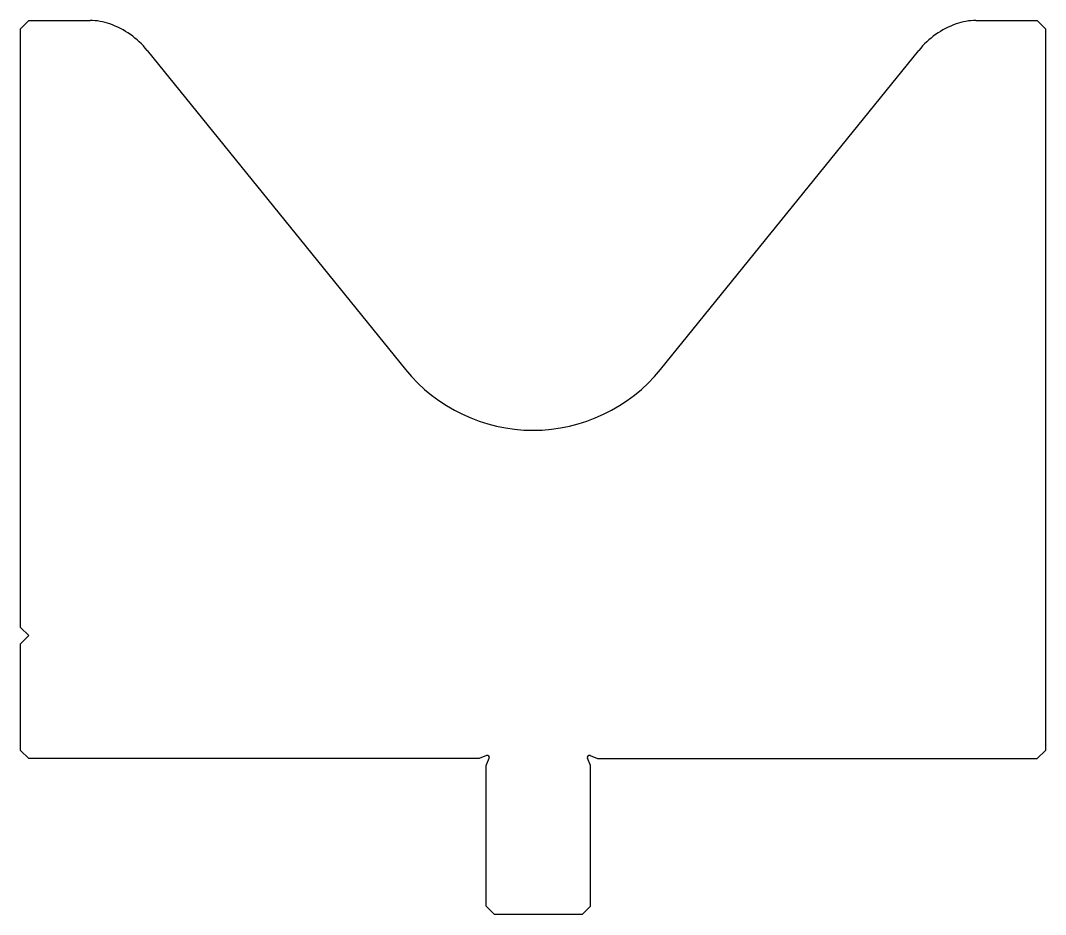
# Model space of a CAD drawing. Header units: metres. Extents: x 42 to 167, y 99 to 208.
import ezdxf

# ---------------------------------------------------------------- set-up
doc = ezdxf.new("R2010")
doc.units = ezdxf.units.M

msp = doc.modelspace()

# ---------------------------------------------------------------- linework, layer by layer
for p, q in [((42.85269, 208.488416), (41.85269, 207.488416)), ((42.85269, 208.488416), (50.335951, 208.488416)), ((158.369429, 208.488416), (165.85269, 208.488416)), ((166.85269, 207.488416), (165.85269, 208.488416)), ((41.85269, 134.488416), (41.85269, 207.488416)), ((166.85269, 207.488416), (166.85269, 119.488416)), ((57.298315, 204.850872), (88.809771, 165.937465)), ((119.895609, 165.937465), (151.407065, 204.850872)), ((41.85269, 134.488416), (42.85269, 133.488416)), ((42.85269, 133.488416), (41.85269, 132.488416)), ((41.85269, 119.488416), (41.85269, 132.488416)), ((41.85269, 119.488416), (42.85269, 118.488416)), ((98.69612, 118.858487), (97.80269, 118.488416)), ((111.30926, 118.858487), (112.20269, 118.488416)), ((165.85269, 118.488416), (166.85269, 119.488416)), ((97.80269, 118.488416), (42.85269, 118.488416)), ((98.65269, 117.638416), (99.022761, 118.531846)), ((98.65269, 100.488416), (98.65269, 117.638416)), ((111.35269, 117.638416), (110.982619, 118.531846)), ((111.35269, 100.488416), (111.35269, 117.638416)), ((112.20269, 118.488416), (165.85269, 118.488416)), ((98.65269, 100.488416), (99.65269, 99.488416)), ((110.35269, 99.488416), (111.35269, 100.488416)), ((110.35269, 99.488416), (99.65269, 99.488416))]:
    msp.add_line(p, q)
for centre, radius, start, end in [((50.335951, 201.288416), 7.2, 70.3541, 90), ((49.293712, 198.368872), 10.3, 39, 70.3541), ((159.411668, 198.368872), 10.3, 109.6459, 141), ((158.369429, 201.288416), 7.2, 90, 109.6459), ((104.35269, 178.523872), 20, 219, 321), ((98.791791, 118.627517), 0.25, 337.5, 112.5), ((111.213589, 118.627517), 0.25, 67.5, 202.5)]:
    msp.add_arc(centre, radius, start, end)

doc.saveas('drawing.dxf')
